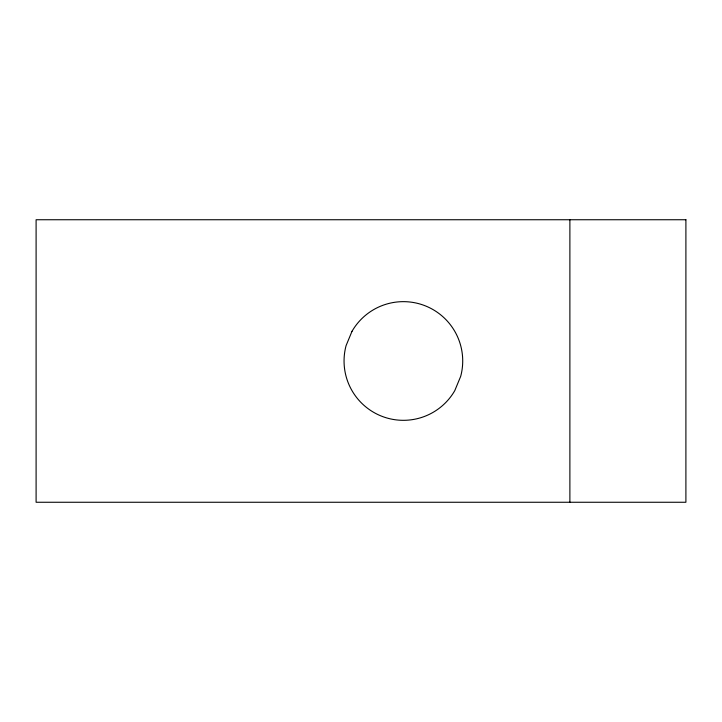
<?xml version="1.0" encoding="UTF-8"?>
<svg xmlns="http://www.w3.org/2000/svg" width="722" height="722" viewBox="0 0 722 722"><rect width="100%" height="100%" fill="white"/><g stroke="black" fill="none" stroke-linecap="round" stroke-linejoin="round"><path stroke-width="1.08" d="M569.884 219.741L569.884 502.259M351.993 331.335L346.073 345.648A59.33 59.33 0 0 0 454.761 390.665L460.69 376.352A59.33 59.33 0 0 0 351.993 331.335M685.9 219.741L36.1 219.741L36.1 502.259L685.9 502.259L685.9 219.741"/></g></svg>
